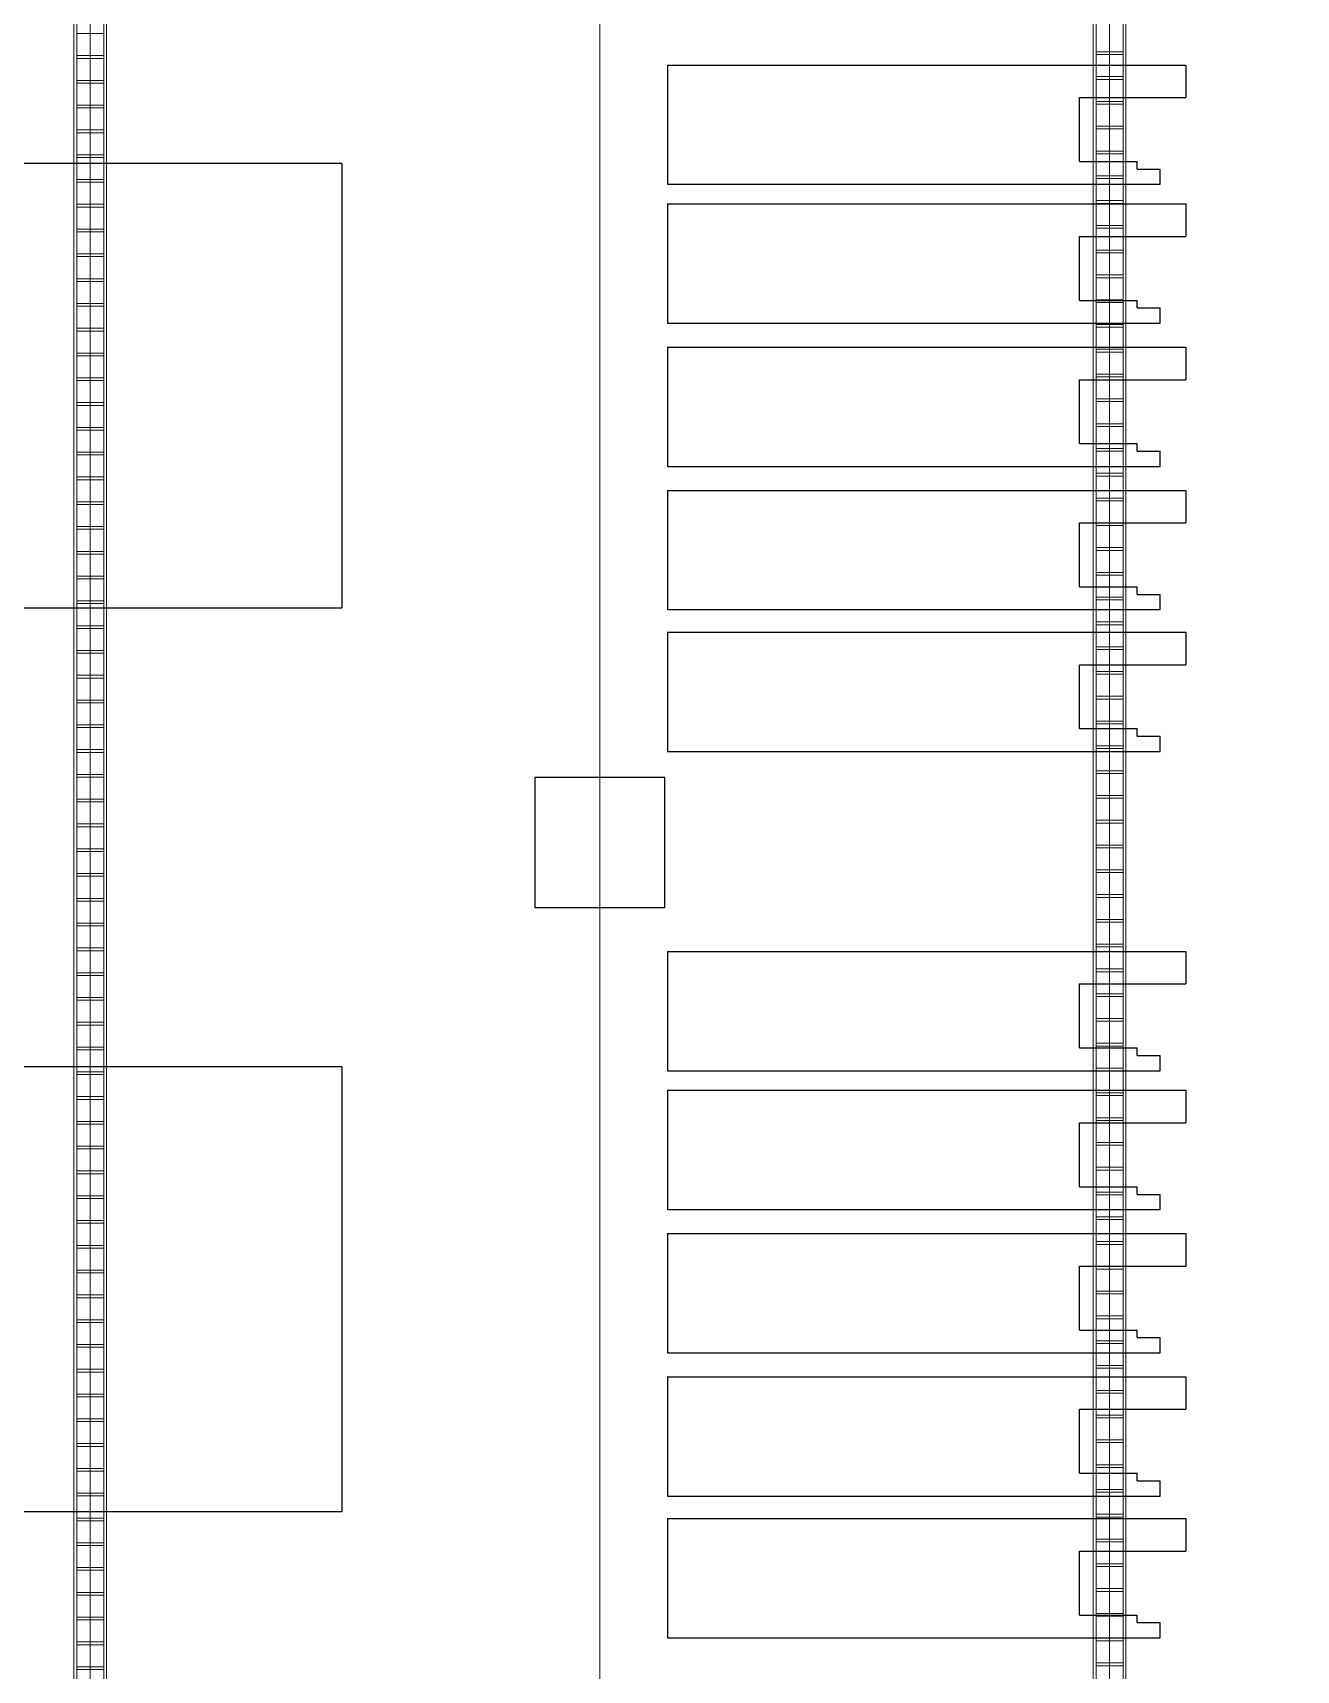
# Model space of a CAD drawing. Header units: millimetres. Extents: x 0 to 154200, y 0 to 64595.
# Drawn here: x 18770 to 30421, y 17165 to 32268 of the extents above; entities that cross this region are included whole.
import ezdxf

# ---------------------------------------------------------------- set-up
doc = ezdxf.new("R2010")
doc.units = ezdxf.units.MM
doc.layers.add('Column', color=1, linetype='Continuous')
doc.layers.add('E-CABL-TRAY', color=4, linetype='Continuous', lineweight=9)
doc.layers.add('Floor', color=7, linetype='Continuous', lineweight=9)
doc.layers.add('Equipment', color=7, linetype='Continuous', true_color=0xffffff)

# ---------------------------------------------------------------- blocks, each defined once
blk = doc.blocks.new('Main_Clean')
at = {"layer": 'Equipment', "lineweight": -3}
for points in [[(7906, 4100, 0), (0, 4100, 0)], [(0, 4100, 0), (0, 0, 0)], [(7906, 4100, 0), (7906, 0, 0)], [(0, 0, 0), (7906, 0, 0)]]:
    blk.add_polyline3d(points, dxfattribs=at)
blk = doc.blocks.new('Main_DIFF')
at = {"layer": 'Equipment', "lineweight": -3}
for points in [[(0, 1100, 0), (4780, 1100, 0)], [(0, 1100, 0), (0, 0, 0)], [(4780, 1100, 0), (4780, 800, 0)], [(3797, 800, 0), (4780, 800, 0)], [(3797, 210, 0), (3797, 800, 0)], [(3797, 210, 0), (4330, 210, 0)], [(4330, 140, 0), (4330, 210, 0)], [(0, 0, 0), (4542, 0, 0)], [(4330, 140, 0), (4542, 140, 0)], [(4542, 0, 0), (4542, 140, 0)]]:
    blk.add_polyline3d(points, dxfattribs=at)

msp = doc.modelspace()

# ---------------------------------------------------------------- linework, layer by layer
at = {"layer": 'Column'}
msp.add_lwpolyline([(23400, 24800), (23400, 24200), (24600, 24200), (24600, 25400), (23400, 25400), (23400, 24800)], dxfattribs=at)
at = {"layer": 'E-CABL-TRAY'}
for p, q in [((19150, 55818.7018), (19150, 9218.7018)), ((19175.4, 55818.7018), (19175.4, 9218.7018)), ((19300, 55818.7018), (19300, 9218.7018)), ((19424.6, 55818.7018), (19424.6, 9218.7018)), ((19450, 55818.7018), (19450, 9218.7018)), ((28550, 9218.7018), (28550, 55818.7018)), ((28575.4, 9218.7018), (28575.4, 55818.7018)), ((28700, 9218.7018), (28700, 55818.7018)), ((28824.6, 9218.7018), (28824.6, 55818.7018)), ((28850, 9218.7018), (28850, 55818.7018)), ((19175.4, 32260.2018), (19424.6, 32260.2018)), ((19175.4, 32057.0018), (19424.6, 32057.0018)), ((19175.4, 32031.6018), (19424.6, 32031.6018)), ((28824.6, 32091.4018), (28575.4, 32091.4018)), ((28824.6, 32066.0018), (28575.4, 32066.0018)), ((19175.4, 31828.4018), (19424.6, 31828.4018)), ((19175.4, 31803.0018), (19424.6, 31803.0018)), ((28824.6, 31862.8018), (28575.4, 31862.8018)), ((28824.6, 31837.4018), (28575.4, 31837.4018)), ((19175.4, 31599.8018), (19424.6, 31599.8018)), ((19175.4, 31574.4018), (19424.6, 31574.4018)), ((28824.6, 31634.2018), (28575.4, 31634.2018)), ((28824.6, 31608.8018), (28575.4, 31608.8018)), ((19175.4, 31371.2018), (19424.6, 31371.2018)), ((19175.4, 31345.8018), (19424.6, 31345.8018)), ((28824.6, 31405.6018), (28575.4, 31405.6018)), ((28824.6, 31380.2018), (28575.4, 31380.2018)), ((19175.4, 31142.6018), (19424.6, 31142.6018)), ((19175.4, 31117.2018), (19424.6, 31117.2018)), ((28824.6, 31177.0018), (28575.4, 31177.0018)), ((28824.6, 31151.6018), (28575.4, 31151.6018)), ((19175.4, 30914.0018), (19424.6, 30914.0018)), ((19175.4, 30888.6018), (19424.6, 30888.6018)), ((28824.6, 30948.4018), (28575.4, 30948.4018)), ((28824.6, 30923.0018), (28575.4, 30923.0018)), ((19175.4, 30685.4018), (19424.6, 30685.4018)), ((19175.4, 30660.0018), (19424.6, 30660.0018)), ((28824.6, 30719.8018), (28575.4, 30719.8018)), ((28824.6, 30694.4018), (28575.4, 30694.4018)), ((19175.4, 30456.8018), (19424.6, 30456.8018)), ((19175.4, 30431.4018), (19424.6, 30431.4018)), ((28824.6, 30491.2018), (28575.4, 30491.2018)), ((28824.6, 30465.8018), (28575.4, 30465.8018)), ((19175.4, 30228.2018), (19424.6, 30228.2018)), ((28824.6, 30262.6018), (28575.4, 30262.6018)), ((28824.6, 30237.2018), (28575.4, 30237.2018)), ((19175.4, 30202.8018), (19424.6, 30202.8018)), ((19175.4, 29999.6018), (19424.6, 29999.6018)), ((19175.4, 29974.2018), (19424.6, 29974.2018)), ((28824.6, 30034.0018), (28575.4, 30034.0018)), ((28824.6, 30008.6018), (28575.4, 30008.6018)), ((19175.4, 29771.0018), (19424.6, 29771.0018)), ((28824.6, 29805.4018), (28575.4, 29805.4018)), ((28824.6, 29780.0018), (28575.4, 29780.0018)), ((19175.4, 29745.6018), (19424.6, 29745.6018)), ((19175.4, 29542.4018), (19424.6, 29542.4018)), ((19175.4, 29517.0018), (19424.6, 29517.0018)), ((28824.6, 29576.8018), (28575.4, 29576.8018)), ((28824.6, 29551.4018), (28575.4, 29551.4018)), ((19175.4, 29313.8018), (19424.6, 29313.8018)), ((28824.6, 29348.2018), (28575.4, 29348.2018)), ((28824.6, 29322.8018), (28575.4, 29322.8018)), ((19175.4, 29288.4018), (19424.6, 29288.4018)), ((19175.4, 29085.2018), (19424.6, 29085.2018)), ((19175.4, 29059.8018), (19424.6, 29059.8018)), ((28824.6, 29119.6018), (28575.4, 29119.6018)), ((28824.6, 29094.2018), (28575.4, 29094.2018)), ((19175.4, 28856.6018), (19424.6, 28856.6018)), ((28824.6, 28891.0018), (28575.4, 28891.0018)), ((28824.6, 28865.6018), (28575.4, 28865.6018)), ((19175.4, 28831.2018), (19424.6, 28831.2018)), ((19175.4, 28628.0018), (19424.6, 28628.0018)), ((19175.4, 28602.6018), (19424.6, 28602.6018)), ((28824.6, 28662.4018), (28575.4, 28662.4018)), ((28824.6, 28637.0018), (28575.4, 28637.0018)), ((19175.4, 28399.4018), (19424.6, 28399.4018)), ((28824.6, 28433.8018), (28575.4, 28433.8018)), ((28824.6, 28408.4018), (28575.4, 28408.4018)), ((19175.4, 28374.0018), (19424.6, 28374.0018)), ((19175.4, 28170.8018), (19424.6, 28170.8018)), ((19175.4, 28145.4018), (19424.6, 28145.4018)), ((28824.6, 28205.2018), (28575.4, 28205.2018)), ((28824.6, 28179.8018), (28575.4, 28179.8018)), ((19175.4, 27942.2018), (19424.6, 27942.2018)), ((28824.6, 27976.6018), (28575.4, 27976.6018)), ((28824.6, 27951.2018), (28575.4, 27951.2018)), ((19175.4, 27916.8018), (19424.6, 27916.8018)), ((19175.4, 27713.6018), (19424.6, 27713.6018)), ((19175.4, 27688.2018), (19424.6, 27688.2018)), ((28824.6, 27748.0018), (28575.4, 27748.0018)), ((28824.6, 27722.6018), (28575.4, 27722.6018)), ((28824.6, 27519.4018), (28575.4, 27519.4018)), ((28824.6, 27494.0018), (28575.4, 27494.0018)), ((19175.4, 27485.0018), (19424.6, 27485.0018)), ((19175.4, 27459.6018), (19424.6, 27459.6018)), ((19175.4, 27256.4018), (19424.6, 27256.4018)), ((19175.4, 27231.0018), (19424.6, 27231.0018)), ((28824.6, 27290.8018), (28575.4, 27290.8018)), ((28824.6, 27265.4018), (28575.4, 27265.4018)), ((28824.6, 27062.2018), (28575.4, 27062.2018)), ((28824.6, 27036.8018), (28575.4, 27036.8018)), ((19175.4, 27027.8018), (19424.6, 27027.8018)), ((19175.4, 27002.4018), (19424.6, 27002.4018)), ((19175.4, 26799.2018), (19424.6, 26799.2018)), ((19175.4, 26773.8018), (19424.6, 26773.8018)), ((28824.6, 26833.6018), (28575.4, 26833.6018)), ((28824.6, 26808.2018), (28575.4, 26808.2018)), ((28824.6, 26605.0018), (28575.4, 26605.0018)), ((19175.4, 26570.6018), (19424.6, 26570.6018)), ((19175.4, 26545.2018), (19424.6, 26545.2018)), ((28824.6, 26579.6018), (28575.4, 26579.6018)), ((19175.4, 26342.0018), (19424.6, 26342.0018)), ((19175.4, 26316.6018), (19424.6, 26316.6018)), ((28824.6, 26376.4018), (28575.4, 26376.4018)), ((28824.6, 26351.0018), (28575.4, 26351.0018)), ((28824.6, 26147.8018), (28575.4, 26147.8018)), ((19175.4, 26113.4018), (19424.6, 26113.4018)), ((19175.4, 26088.0018), (19424.6, 26088.0018)), ((28824.6, 26122.4018), (28575.4, 26122.4018)), ((19175.4, 25884.8018), (19424.6, 25884.8018)), ((19175.4, 25859.4018), (19424.6, 25859.4018)), ((28824.6, 25919.2018), (28575.4, 25919.2018)), ((28824.6, 25893.8018), (28575.4, 25893.8018)), ((28824.6, 25690.6018), (28575.4, 25690.6018)), ((19175.4, 25656.2018), (19424.6, 25656.2018)), ((19175.4, 25630.8018), (19424.6, 25630.8018)), ((28824.6, 25665.2018), (28575.4, 25665.2018)), ((19175.4, 25427.6018), (19424.6, 25427.6018)), ((19175.4, 25402.2018), (19424.6, 25402.2018)), ((28824.6, 25462.0018), (28575.4, 25462.0018)), ((28824.6, 25436.6018), (28575.4, 25436.6018)), ((28824.6, 25233.4018), (28575.4, 25233.4018)), ((19175.4, 25199.0018), (19424.6, 25199.0018)), ((19175.4, 25173.6018), (19424.6, 25173.6018)), ((28824.6, 25208.0018), (28575.4, 25208.0018)), ((19175.4, 24970.4018), (19424.6, 24970.4018)), ((19175.4, 24945.0018), (19424.6, 24945.0018)), ((28824.6, 25004.8018), (28575.4, 25004.8018)), ((28824.6, 24979.4018), (28575.4, 24979.4018)), ((28824.6, 24776.2018), (28575.4, 24776.2018)), ((19175.4, 24741.8018), (19424.6, 24741.8018)), ((19175.4, 24716.4018), (19424.6, 24716.4018)), ((28824.6, 24750.8018), (28575.4, 24750.8018)), ((19175.4, 24513.2018), (19424.6, 24513.2018)), ((19175.4, 24487.8018), (19424.6, 24487.8018)), ((28824.6, 24547.6018), (28575.4, 24547.6018)), ((28824.6, 24522.2018), (28575.4, 24522.2018)), ((28824.6, 24319.0018), (28575.4, 24319.0018)), ((19175.4, 24284.6018), (19424.6, 24284.6018)), ((19175.4, 24259.2018), (19424.6, 24259.2018)), ((28824.6, 24293.6018), (28575.4, 24293.6018)), ((19175.4, 24056.0018), (19424.6, 24056.0018)), ((19175.4, 24030.6018), (19424.6, 24030.6018)), ((28824.6, 24090.4018), (28575.4, 24090.4018)), ((28824.6, 24065.0018), (28575.4, 24065.0018)), ((28824.6, 23861.8018), (28575.4, 23861.8018)), ((19175.4, 23827.4018), (19424.6, 23827.4018)), ((19175.4, 23802.0018), (19424.6, 23802.0018)), ((28824.6, 23836.4018), (28575.4, 23836.4018)), ((19175.4, 23598.8018), (19424.6, 23598.8018)), ((19175.4, 23573.4018), (19424.6, 23573.4018)), ((28824.6, 23633.2018), (28575.4, 23633.2018)), ((28824.6, 23607.8018), (28575.4, 23607.8018)), ((19175.4, 23370.2018), (19424.6, 23370.2018)), ((19175.4, 23344.8018), (19424.6, 23344.8018)), ((28824.6, 23404.6018), (28575.4, 23404.6018)), ((28824.6, 23379.2018), (28575.4, 23379.2018)), ((19175.4, 23141.6018), (19424.6, 23141.6018)), ((19175.4, 23116.2018), (19424.6, 23116.2018)), ((28824.6, 23176.0018), (28575.4, 23176.0018)), ((28824.6, 23150.6018), (28575.4, 23150.6018)), ((19175.4, 22913.0018), (19424.6, 22913.0018)), ((19175.4, 22887.6018), (19424.6, 22887.6018)), ((28824.6, 22947.4018), (28575.4, 22947.4018)), ((28824.6, 22922.0018), (28575.4, 22922.0018)), ((19175.4, 22684.4018), (19424.6, 22684.4018)), ((19175.4, 22659.0018), (19424.6, 22659.0018)), ((28824.6, 22718.8018), (28575.4, 22718.8018)), ((28824.6, 22693.4018), (28575.4, 22693.4018)), ((19175.4, 22455.8018), (19424.6, 22455.8018)), ((19175.4, 22430.4018), (19424.6, 22430.4018)), ((28824.6, 22490.2018), (28575.4, 22490.2018)), ((28824.6, 22464.8018), (28575.4, 22464.8018)), ((19175.4, 22227.2018), (19424.6, 22227.2018)), ((19175.4, 22201.8018), (19424.6, 22201.8018)), ((28824.6, 22261.6018), (28575.4, 22261.6018)), ((28824.6, 22236.2018), (28575.4, 22236.2018)), ((19175.4, 21998.6018), (19424.6, 21998.6018)), ((19175.4, 21973.2018), (19424.6, 21973.2018)), ((28824.6, 22033.0018), (28575.4, 22033.0018)), ((28824.6, 22007.6018), (28575.4, 22007.6018)), ((19175.4, 21770.0018), (19424.6, 21770.0018)), ((28824.6, 21804.4018), (28575.4, 21804.4018)), ((28824.6, 21779.0018), (28575.4, 21779.0018)), ((19175.4, 21744.6018), (19424.6, 21744.6018)), ((19175.4, 21541.4018), (19424.6, 21541.4018)), ((19175.4, 21516.0018), (19424.6, 21516.0018)), ((28824.6, 21575.8018), (28575.4, 21575.8018)), ((28824.6, 21550.4018), (28575.4, 21550.4018)), ((19175.4, 21312.8018), (19424.6, 21312.8018)), ((28824.6, 21347.2018), (28575.4, 21347.2018)), ((28824.6, 21321.8018), (28575.4, 21321.8018)), ((19175.4, 21287.4018), (19424.6, 21287.4018)), ((19175.4, 21084.2018), (19424.6, 21084.2018)), ((19175.4, 21058.8018), (19424.6, 21058.8018)), ((28824.6, 21118.6018), (28575.4, 21118.6018)), ((28824.6, 21093.2018), (28575.4, 21093.2018)), ((19175.4, 20855.6018), (19424.6, 20855.6018)), ((28824.6, 20890.0018), (28575.4, 20890.0018)), ((28824.6, 20864.6018), (28575.4, 20864.6018)), ((19175.4, 20830.2018), (19424.6, 20830.2018)), ((19175.4, 20627.0018), (19424.6, 20627.0018)), ((19175.4, 20601.6018), (19424.6, 20601.6018)), ((28824.6, 20661.4018), (28575.4, 20661.4018)), ((28824.6, 20636.0018), (28575.4, 20636.0018)), ((19175.4, 20398.4018), (19424.6, 20398.4018)), ((28824.6, 20432.8018), (28575.4, 20432.8018)), ((28824.6, 20407.4018), (28575.4, 20407.4018)), ((19175.4, 20373.0018), (19424.6, 20373.0018)), ((19175.4, 20169.8018), (19424.6, 20169.8018)), ((19175.4, 20144.4018), (19424.6, 20144.4018)), ((28824.6, 20204.2018), (28575.4, 20204.2018)), ((28824.6, 20178.8018), (28575.4, 20178.8018)), ((19175.4, 19941.2018), (19424.6, 19941.2018)), ((28824.6, 19975.6018), (28575.4, 19975.6018)), ((28824.6, 19950.2018), (28575.4, 19950.2018)), ((19175.4, 19915.8018), (19424.6, 19915.8018)), ((19175.4, 19712.6018), (19424.6, 19712.6018)), ((19175.4, 19687.2018), (19424.6, 19687.2018)), ((28824.6, 19747.0018), (28575.4, 19747.0018)), ((28824.6, 19721.6018), (28575.4, 19721.6018)), ((19175.4, 19484.0018), (19424.6, 19484.0018)), ((28824.6, 19518.4018), (28575.4, 19518.4018)), ((28824.6, 19493.0018), (28575.4, 19493.0018)), ((19175.4, 19458.6018), (19424.6, 19458.6018)), ((19175.4, 19255.4018), (19424.6, 19255.4018)), ((19175.4, 19230.0018), (19424.6, 19230.0018)), ((28824.6, 19289.8018), (28575.4, 19289.8018)), ((28824.6, 19264.4018), (28575.4, 19264.4018)), ((28824.6, 19061.2018), (28575.4, 19061.2018)), ((28824.6, 19035.8018), (28575.4, 19035.8018)), ((19175.4, 19026.8018), (19424.6, 19026.8018)), ((19175.4, 19001.4018), (19424.6, 19001.4018)), ((19175.4, 18798.2018), (19424.6, 18798.2018)), ((19175.4, 18772.8018), (19424.6, 18772.8018)), ((28824.6, 18832.6018), (28575.4, 18832.6018)), ((28824.6, 18807.2018), (28575.4, 18807.2018)), ((28824.6, 18604.0018), (28575.4, 18604.0018)), ((28824.6, 18578.6018), (28575.4, 18578.6018)), ((19175.4, 18569.6018), (19424.6, 18569.6018)), ((19175.4, 18544.2018), (19424.6, 18544.2018)), ((19175.4, 18341.0018), (19424.6, 18341.0018)), ((19175.4, 18315.6018), (19424.6, 18315.6018)), ((28824.6, 18375.4018), (28575.4, 18375.4018)), ((28824.6, 18350.0018), (28575.4, 18350.0018)), ((28824.6, 18146.8018), (28575.4, 18146.8018)), ((19175.4, 18112.4018), (19424.6, 18112.4018)), ((19175.4, 18087.0018), (19424.6, 18087.0018)), ((28824.6, 18121.4018), (28575.4, 18121.4018)), ((19175.4, 17883.8018), (19424.6, 17883.8018)), ((19175.4, 17858.4018), (19424.6, 17858.4018)), ((28824.6, 17918.2018), (28575.4, 17918.2018)), ((28824.6, 17892.8018), (28575.4, 17892.8018)), ((28824.6, 17689.6018), (28575.4, 17689.6018)), ((19175.4, 17655.2018), (19424.6, 17655.2018)), ((19175.4, 17629.8018), (19424.6, 17629.8018)), ((28824.6, 17664.2018), (28575.4, 17664.2018)), ((19175.4, 17426.6018), (19424.6, 17426.6018)), ((19175.4, 17401.2018), (19424.6, 17401.2018)), ((28824.6, 17461.0018), (28575.4, 17461.0018)), ((28824.6, 17435.6018), (28575.4, 17435.6018)), ((28824.6, 17232.4018), (28575.4, 17232.4018)), ((19175.4, 17198.0018), (19424.6, 17198.0018)), ((19175.4, 17172.6018), (19424.6, 17172.6018)), ((28824.6, 17207.0018), (28575.4, 17207.0018))]:
    msp.add_line(p, q, dxfattribs=at)
at = {"layer": 'Floor'}
for points in [[(12000, 9800), (12000, 54800), (24000, 54800), (24000, 9800), (12000, 9800)], [(24000, 9800), (24000, 54800), (36000, 54800), (36000, 9800), (24000, 9800)]]:
    msp.add_lwpolyline(points, dxfattribs=at)

# ---------------------------------------------------------------- block references
at = {"layer": 'Equipment'}
for name, p in [('Main_DIFF', (24624.5425, 30870.1017)), ('Main_Clean', (13712.9317, 26962.4022)), ('Main_DIFF', (24624.5425, 29589.3994)), ('Main_DIFF', (24624.5425, 28268.2281)), ('Main_DIFF', (24624.5425, 26947.1123)), ('Main_DIFF', (24624.5425, 25639.5823)), ('Main_DIFF', (24624.5425, 22695.2905)), ('Main_Clean', (13712.9317, 18629.9195)), ('Main_DIFF', (24624.5425, 21414.5883)), ('Main_DIFF', (24624.5425, 20093.4169)), ('Main_DIFF', (24624.5425, 18772.3012)), ('Main_DIFF', (24624.5425, 17464.7711))]:
    msp.add_blockref(name, p, dxfattribs=at)

doc.saveas('drawing.dxf')
